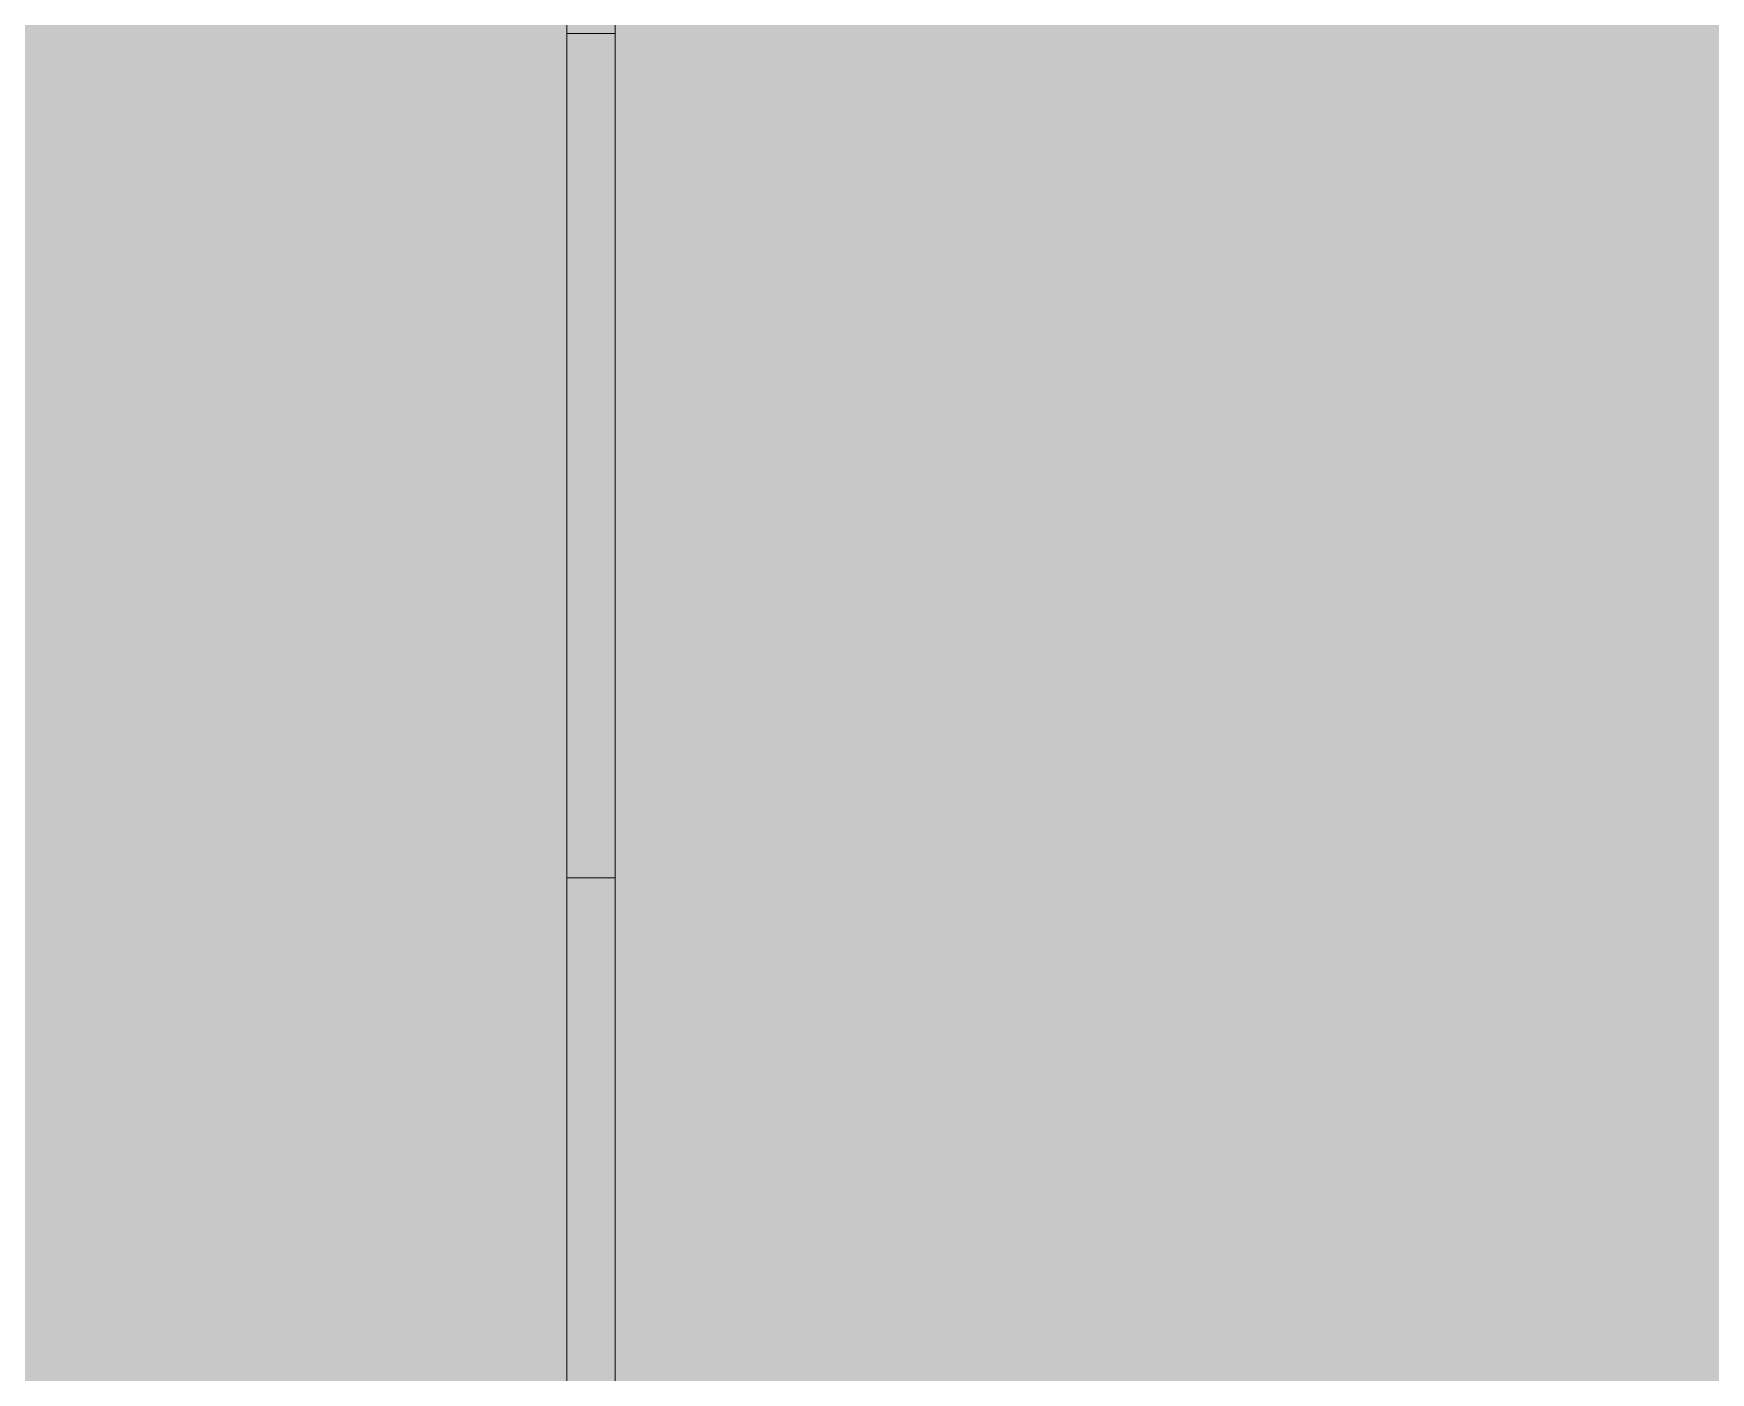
# Model space of a CAD drawing. Header units: centimetres. Extents: x -4381 to 5639, y -3920 to 4826.
# Drawn here: x 73.0563 to 73.404, y 11.3903 to 11.6679 of the extents above; entities that cross this region are included whole.
import ezdxf
from ezdxf.xclip import XClip

# ---------------------------------------------------------------- set-up
doc = ezdxf.new("R2010")
doc.units = ezdxf.units.CM
doc.header["$MEASUREMENT"] = 0
doc.header["$XCLIPFRAME"] = 0
doc.set_wipeout_variables(frame=1)
doc.linetypes.add('Wipeout_Contour', pattern=[100, 0, -100])
for name, color, linetype in [('Drawing & Figure', 7, 'Continuous'), ('Structural - Bearing', 7, 'Continuous'), ('Structural - Combined', 7, 'Continuous')]:
    doc.layers.add(name, color=color, linetype=linetype)
doc.layers.add('Structural - Bearing_Pen_No__1', color=7, linetype='Continuous', lineweight=5)
doc.layers.add('Structural - Combined_Pen_No__1', color=7, linetype='Continuous', lineweight=5)
doc.layers.add('Structural - Bearing_Pen_No__112', color=7, linetype='Continuous', lineweight=5, true_color=0xd5aaaa)
doc.layers.add('Structural - Combined_Pen_No__102', color=7, linetype='Continuous', lineweight=5, true_color=0xcccccc)

# ---------------------------------------------------------------- blocks, each defined once
blk = doc.blocks.new('Drawing_10_10', base_point=(-363.09186, 10.61787))
at = {"color": 254, "linetype": 'Wipeout_Contour', "lineweight": 0, "ltscale": 296.243713}
blk.add_wipeout([(73.16688, 11.36787), (73.17688, 11.36787), (73.17688, 11.49287), (73.16688, 11.49287)], dxfattribs=at).dxf.layer = 'Structural - Combined'
at = {"layer": 'Structural - Combined_Pen_No__102', "linetype": 'Continuous', "ltscale": 10}
blk.add_hatch(color=256, dxfattribs=at).paths.add_polyline_path([(73.16688, 11.36787), (73.17688, 11.36787), (73.17688, 11.49287), (73.16688, 11.49287)])
at = {"color": 254, "linetype": 'Wipeout_Contour', "lineweight": 0, "ltscale": 296.336904}
blk.add_wipeout([(73.16688, 11.49287), (73.17688, 11.49287), (73.17688, 11.66787), (73.16688, 11.66787)], dxfattribs=at).dxf.layer = 'Structural - Combined'
at = {"layer": 'Structural - Combined_Pen_No__102', "linetype": 'Continuous', "ltscale": 10}
blk.add_hatch(color=256, dxfattribs=at).paths.add_polyline_path([(73.16688, 11.49287), (73.17688, 11.49287), (73.17688, 11.66787), (73.16688, 11.66787)])
at = {"color": 254, "linetype": 'Wipeout_Contour', "lineweight": 0, "ltscale": 296.447124}
blk.add_wipeout([(73.16688, 11.66787), (73.17688, 11.66787), (73.17688, 11.84287), (73.16688, 11.84287)], dxfattribs=at).dxf.layer = 'Structural - Combined'
at = {"layer": 'Structural - Combined_Pen_No__102', "linetype": 'Continuous', "ltscale": 10}
blk.add_hatch(color=256, dxfattribs=at).paths.add_polyline_path([(73.16688, 11.66787), (73.17688, 11.66787), (73.17688, 11.84287), (73.16688, 11.84287)])
at = {"color": 254, "linetype": 'Wipeout_Contour', "lineweight": 0, "ltscale": 761.862619}
blk.add_wipeout([(73.17688, 14.11787), (73.17688, 11.36787), (74.16688, 11.36787), (74.16688, 13.61787), (76.16688, 13.61787), (76.16688, 10.78025), (76.59685, 10.78025), (76.6044, 10.7788), (76.60688, 10.7772), (76.60688, 14.11787)], dxfattribs=at).dxf.layer = 'Structural - Bearing'
at = {"color": 254, "linetype": 'Wipeout_Contour', "lineweight": 0, "ltscale": 3447.882258}
blk.add_wipeout([(73.16688, 13.71787), (71.16688, 13.71787), (71.16688, 11.51787), (71.66688, 11.51787), (71.66688, 13.61787), (72.66688, 13.61787), (72.66688, 10.74903), (72.78211, 10.77991), (72.7847, 10.78025), (72.90331, 10.78025), (72.9472, 10.98124), (72.95052, 10.99249), (72.95531, 11.00254), (72.96121, 11.01052), (72.96787, 11.01596), (72.97015, 11.01721), (72.9758, 11.01928), (72.96973, 11.02689), (72.96668, 11.03024), (72.95851, 11.03328), (72.9543, 11.03519), (72.95081, 11.04115), (72.88918, 11.3631), (72.89087, 11.36648), (72.8942, 11.36919), (72.90207, 11.37308), (72.91121, 11.37723), (72.91638, 11.37963), (72.92354, 11.38127), (72.93454, 11.3842), (72.93784, 11.38446), (72.95407, 11.38651), (72.95646, 11.38691), (72.9722, 11.38723), (72.98199, 11.38787), (72.99202, 11.38723), (73.01049, 11.38691), (73.01343, 11.38651), (73.03644, 11.38446), (73.04184, 11.3842), (73.06091, 11.38127), (73.07546, 11.37963), (73.08666, 11.37723), (73.11075, 11.37302), (73.12033, 11.37007), (73.13149, 11.36787), (73.16688, 11.36787)], dxfattribs=at).dxf.layer = 'Structural - Bearing'
at = {"layer": 'Structural - Bearing_Pen_No__112', "linetype": 'Continuous', "ltscale": 10}
for points in [[(73.17688, 14.11787), (73.17688, 11.36787), (74.16688, 11.36787), (74.16688, 13.61787), (76.16688, 13.61787), (76.16688, 10.78025), (76.59685, 10.78025), (76.6044, 10.7788), (76.60688, 10.7772), (76.60688, 14.11787)], [(73.16688, 13.71787), (71.16688, 13.71787), (71.16688, 11.51787), (71.66688, 11.51787), (71.66688, 13.61787), (72.66688, 13.61787), (72.66688, 10.74903), (72.78211, 10.77991), (72.7847, 10.78025), (72.90331, 10.78025), (72.9472, 10.98124), (72.95052, 10.99249), (72.95531, 11.00254), (72.96121, 11.01052), (72.96787, 11.01596), (72.97015, 11.01721), (72.9758, 11.01928), (72.96973, 11.02689), (72.96668, 11.03024), (72.95851, 11.03328), (72.9543, 11.03519), (72.95081, 11.04115), (72.88918, 11.3631), (72.89087, 11.36648), (72.8942, 11.36919), (72.90207, 11.37308), (72.91121, 11.37723), (72.91638, 11.37963), (72.92354, 11.38127), (72.93454, 11.3842), (72.93784, 11.38446), (72.95407, 11.38651), (72.95646, 11.38691), (72.9722, 11.38723), (72.98199, 11.38787), (72.99202, 11.38723), (73.01049, 11.38691), (73.01343, 11.38651), (73.03644, 11.38446), (73.04184, 11.3842), (73.06091, 11.38127), (73.07546, 11.37963), (73.08666, 11.37723), (73.11075, 11.37302), (73.12033, 11.37007), (73.13149, 11.36787), (73.16688, 11.36787)]]:
    blk.add_hatch(color=256, dxfattribs=at).paths.add_polyline_path(points)
at = {"layer": 'Structural - Bearing_Pen_No__1', "linetype": 'Continuous', "ltscale": 10}
for p, q in [((73.17688, 14.11787), (73.17688, 11.36787)), ((73.16688, 13.71787), (73.16688, 11.36787))]:
    blk.add_line(p, q, dxfattribs=at)
at = {"layer": 'Structural - Combined_Pen_No__1', "linetype": 'Continuous', "ltscale": 10}
for p, q in [((73.17688, 11.66787), (73.16688, 11.66787)), ((73.17688, 11.49287), (73.16688, 11.49287))]:
    blk.add_line(p, q, dxfattribs=at)

msp = doc.modelspace()

# ---------------------------------------------------------------- block references
at = {"layer": 'Drawing & Figure', "color": 151, "linetype": 'Continuous', "lineweight": 5, "ltscale": 10, "true_color": 0x80c2ff}
ref = msp.add_blockref('Drawing_10_10', (-363.09186, 10.61787), dxfattribs=at)
XClip(ref).set_block_clipping_path([(51.7463984619, 0.9963282177), (100.4426918859, 21.3288080632)])

doc.saveas('drawing.dxf')
